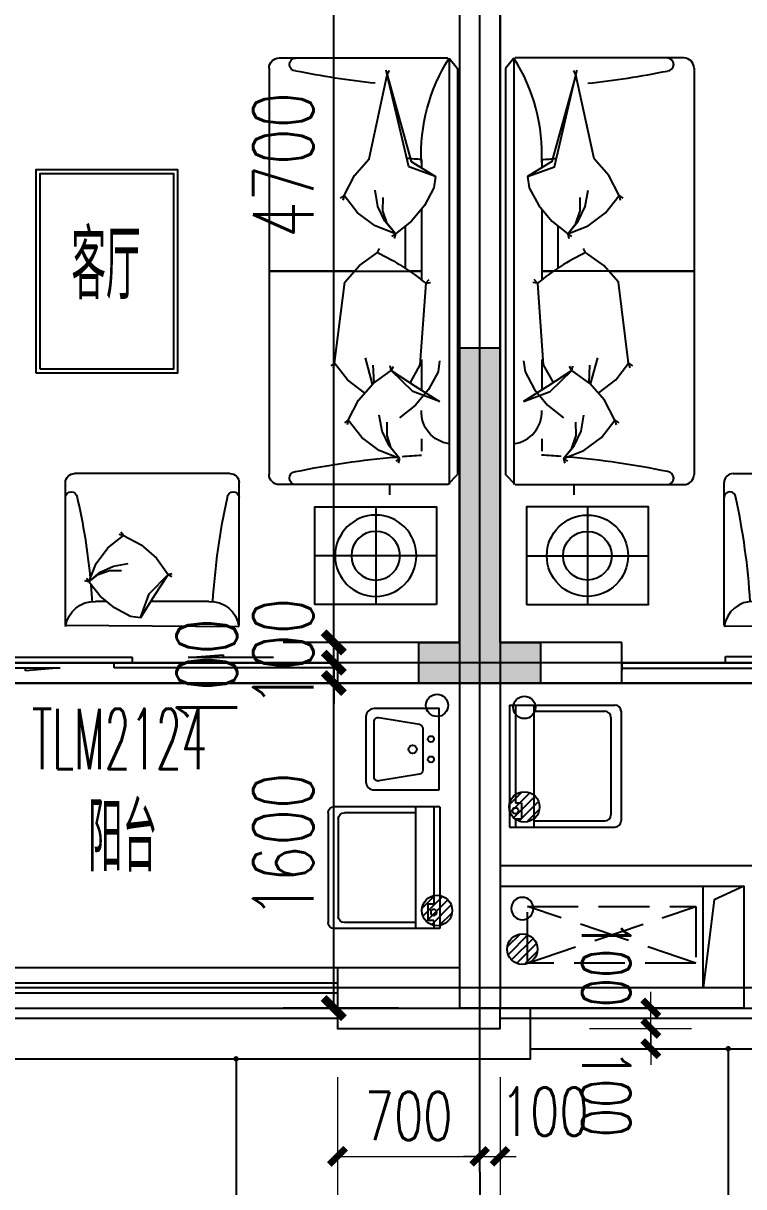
# Model space of a CAD drawing. Extents: x -129588 to 17450, y 1144 to 109436.
# Drawn here: x -5561 to -2014, y 72619 to 78346 of the extents above; entities that cross this region are included whole.
import ezdxf

# ---------------------------------------------------------------- set-up
doc = ezdxf.new("R2010")
doc.units = 0
doc.header["$LTSCALE"] = 1000
doc.header["$MEASUREMENT"] = 0
doc.linetypes.add('DASH', pattern=[0.35, 0.25, -0.1])
for name, color, linetype, plot in [('_S-PS(排水管)', 255, 'Continuous', False), ('A-area(算全面积)', 21, 'Continuous', False), ('A-area(算半面积)', 23, 'Continuous', False), ('A-FUR', 8, 'Continuous', False)]:
    doc.layers.add(name, color=color, linetype=linetype, plot=plot)
for name, color, linetype in [('_S-YS(雨水管)', 3, 'Continuous'), ('_S-空调立管', 7, 'Continuous'), ('A-Lvtry', 5, 'Continuous'), ('A-外装饰线脚', 7, 'Continuous'), ('A-洞口', 105, 'Continuous'), ('A-空调室外机', 5, 'DASH'), ('A-第三道尺寸线', 105, 'Continuous'), ('A-线脚看线', 9, 'Continuous'), ('AE-FLOR', 151, 'Continuous'), ('AXIS', 3, 'Continuous'), ('DIM_LEAD', 3, 'Continuous'), ('DOTE', 16, 'Continuous'), ('NL', 5, 'Continuous'), ('PUB_HATCH', 8, 'Continuous'), ('PUB_TEXT', 7, 'Continuous'), ('WALL', 2, 'Continuous'), ('WINDOW', 4, 'Continuous'), ('WINDOW_TEXT', 7, 'Continuous'), ('剪力墙', 6, 'Continuous'), ('栏杆', 142, 'Continuous')]:
    doc.layers.add(name, color=color, linetype=linetype)
doc.layers.add('A-第四道尺寸线(线脚尺寸)', color=105, linetype='Continuous', lineweight=5)
doc.styles.add('_TCH_DIM_T3', font='SIMPLEX.shx', dxfattribs={"width": 0.705882, "bigfont": 'GBCBIG.shx'})
doc.styles.add('_TCH_WINDOW', font='SIMPLEX.shx', dxfattribs={"width": 0.7, "height": 3.5, "bigfont": 'GBCBIG.shx'})
doc.styles.get("Standard").update_dxf_attribs({"font": 'gbenor.shx', "width": 0.7, "bigfont": 'gbcbig.shx'})
doc.dimstyles.new('_TCH_ARCH&&100', dxfattribs={"dimtxt": 297.5, "dimasz": 100, "dimexe": 250, "dimexo": 300, "dimgap": 100, "dimtad": 1, "dimdec": 0, "dimzin": 0, "dimdsep": 46, "dimtxsty": '_TCH_DIM_T3', "dimblk": 'ARCHTICK', "dimcen": 0.09, "dimclrt": 7, "dimazin": 2, "dimtfac": 1, "dimtdec": 0, "dimtix": 1, "dimtmove": 2, "dimatfit": 3, "dimfxl": 0, "dimtolj": 1, "dimtzin": 0, "dimarcsym": 0})
doc.dimstyles.new('_TCH_ARCH&&80', dxfattribs={"dimtxt": 238, "dimasz": 80, "dimexe": 200, "dimexo": 240, "dimgap": 80, "dimtad": 1, "dimdec": 0, "dimzin": 0, "dimdsep": 46, "dimtxsty": '_TCH_DIM_T3', "dimblk": 'ARCHTICK', "dimcen": 0.09, "dimclrt": 7, "dimazin": 2, "dimtfac": 1, "dimtdec": 0, "dimtix": 1, "dimtmove": 2, "dimatfit": 3, "dimfxl": 0, "dimtolj": 1, "dimtzin": 0, "dimarcsym": 0})

# ---------------------------------------------------------------- blocks, each defined once
blk = doc.blocks.new('zhouxianssceng0329')
at = {"layer": 'DOTE'}
for p, q in [((-3313.7, 132089.9), (-3313.7, 148798.2)), ((5501.3, 134598.2), (-44988.6, 134598.2)), ((5501.3, 132998.2), (-44988.6, 132998.2))]:
    blk.add_line(p, q, dxfattribs=at)
blk = doc.blocks.new('jgjlq030328')
at = {"layer": 'PUB_HATCH'}
blk.add_hatch(color=256, dxfattribs=at).paths.add_polyline_path([(-249935, 8011.9), (-249935, 8211.9), (-249735, 8211.9), (-249735, 9661.9), (-249535, 9661.9), (-249535, 8211.9), (-249335, 8211.9), (-249335, 8011.9)])
at = {"layer": '剪力墙'}
blk.add_lwpolyline([(-249935, 8011.9), (-249935, 8211.9), (-249735, 8211.9), (-249735, 9661.9), (-249535, 9661.9), (-249535, 8211.9), (-249335, 8211.9), (-249335, 8011.9), (-249935, 8011.9), (-249535, 8011.9)], dxfattribs=at)
blk = doc.blocks.new('__附着_A10-SGT-95户型_TEN24QEP_设计区$0$A-Toilet-9')
for p, q in [((-300, 0), (-300, 520)), ((-270, 550), (270, 550)), ((300, 0), (300, 520)), ((-270, 120), (-270, 470)), ((-240, 500), (240, 500)), ((270, 120), (270, 470)), ((-300, 120), (300, 120)), ((180, 60), (260, 60)), ((180, 30), (180, 60)), ((260, 30), (260, 60)), ((-300, 30), (180, 30)), ((-300, 0), (300, 0)), ((260, 30), (300, 30))]:
    blk.add_line(p, q)
blk.add_circle((220, 30), 15)
for centre, start, end in [((-270, 520), 90, 180), ((270, 520), 0, 90), ((-240, 470), 90, 180), ((240, 470), 0, 90)]:
    blk.add_arc(centre, 30, start, end)
blk = doc.blocks.new('__附着_A10-SGT-95户型_TEN24QEP_设计区$0$A-Kitchen-9')
at = {"ltscale": 0.6}
blk.add_line((400, -320), (400, 0), dxfattribs=at)
blk.add_lwpolyline([(400, 0), (0, 0), (0, -320, 0.414214), (40, -360), (360, -360, 0.414214), (400, -320)], format="xyb", dxfattribs=at)
blk.add_lwpolyline([(400, 0), (0, 0), (0, -320, 0.414214), (40, -360), (360, -360, 0.414214), (400, -320)], format="xyb", dxfattribs=at)
blk.add_lwpolyline([(322.8, -96.7), (356.1, -296.7, -0.463455), (336.4, -320), (63.6, -320, -0.463455), (43.9, -296.7), (77.2, -96.7, -0.366629), (96.9, -80), (303.1, -80, -0.366629)], format="xyb", close=True, dxfattribs=at)
blk.add_lwpolyline([(322.8, -96.7), (356.1, -296.7, -0.463455), (336.4, -320), (63.6, -320, -0.463455), (43.9, -296.7), (77.2, -96.7, -0.366629), (96.9, -80), (303.1, -80, -0.366629)], format="xyb", close=True, dxfattribs=at)
for centre, radius in [((150, -40), 15), ((250, -40), 15), ((200, -130), 20)]:
    blk.add_circle(centre, radius, dxfattribs=at)
blk = doc.blocks.new('A$C40FB7DD8')
at = {"layer": 'A-FUR'}
for p, q in [((41.5, 2879.3), (0, 2829.3)), ((41.5, 2879.3), (41.5, 780.5)), ((878.2, 2880.5), (48.2, 2880.5)), ((878.2, 2880.5), (48.2, 2880.5)), ((0, 2829.3), (0, 830.5)), ((928.2, 2830.5), (928.2, 830.5)), ((928.2, 2830.5), (928.2, 830.5)), ((178.2, 2380.5), (178.2, 2340.1)), ((178.2, 2380.5), (178.2, 2340.1)), ((178.2, 2136.3), (178.2, 1788.7)), ((178.2, 2136.3), (178.2, 1788.7)), ((258.2, 2052.9), (258.2, 1846.2)), ((258.2, 2052.9), (258.2, 1846.2)), ((928.2, 1830.5), (178.2, 1830.5)), ((178.2, 1830.5), (234.9, 1830.5)), ((928.2, 1830.5), (178.2, 1830.5)), ((178.2, 1830.5), (234.9, 1830.5)), ((508.2, 1830.5), (928.2, 1830.5)), ((508.2, 1830.5), (928.2, 1830.5)), ((178.2, 1396.7), (178.2, 1246.9)), ((178.2, 1396.7), (178.2, 1246.9)), ((178.2, 1005.8), (178.2, 945.4)), ((178.2, 1005.8), (178.2, 945.4)), ((48.2, 780.5), (0, 830.5)), ((1120.8, 835.2), (1885.8, 835.2)), ((48.2, 780.5), (878.2, 780.5)), ((48.2, 780.5), (878.2, 780.5)), ((1075.8, 88.2), (1075.8, 790.2)), ((1930.8, 88.2), (1930.8, 790.2)), ((403.2, 670.5), (403.2, 190.5)), ((403.2, 670.5), (403.2, 190.5)), ((103.2, 430.5), (703.2, 430.5)), ((1224.3, 205.2), (1511.1, 205.2)), ((1728.1, 205.2), (1782.4, 205.2)), ((1930.8, 88.2), (1076.9, 82.1))]:
    blk.add_line(p, q, dxfattribs=at)
for points in [[(346.7, 2797.9), (335.5, 2818.2)], [(346.7, 2797.9), (335.5, 2818.2)], [(346.7, 2797.9), (351.9, 2820.8)], [(346.7, 2797.9), (351.9, 2820.8)], [(108.7, 2296.4), (240.3, 2344.4), (346.7, 2797.9), (228.5, 2371.8), (108.7, 2296.4)], [(108.7, 2296.4), (240.3, 2344.4), (346.7, 2797.9), (228.5, 2371.8), (108.7, 2296.4)], [(558.7, 2203.4), (508, 2301.4), (436, 2383.9), (346.7, 2797.9)], [(558.7, 2203.4), (508, 2301.4), (436, 2383.9), (346.7, 2797.9)], [(108.7, 2296.4), (116.7, 2242), (163.4, 2154.2), (227.2, 2077.4), (306.1, 2015.1)], [(108.7, 2296.4), (116.7, 2242), (163.4, 2154.2), (227.2, 2077.4), (306.1, 2015.1)], [(306.1, 2015.1), (358.2, 2076.9), (392.2, 2149.6), (406.1, 2229.1)], [(306.1, 2015.1), (358.2, 2076.9), (392.2, 2149.6), (406.1, 2229.1)], [(306.1, 2015.1), (406.1, 2054.1), (492.6, 2118.4), (558.7, 2203.4), (577.5, 2190.4)], [(306.1, 2015.1), (406.1, 2054.1), (492.6, 2118.4), (558.7, 2203.4), (577.5, 2190.4)], [(306.1, 2015.1), (346.8, 2066.1), (367.7, 2128.1), (367.2, 2193.4)], [(306.1, 2015.1), (346.8, 2066.1), (367.7, 2128.1), (367.2, 2193.4)], [(558.7, 2203.4), (564.9, 2180.8)], [(558.7, 2203.4), (564.9, 2180.8)], [(306.1, 2015.1), (312.3, 1992.4)], [(306.1, 2015.1), (324.9, 2002.1)], [(306.1, 2015.1), (312.3, 1992.4)], [(306.1, 2015.1), (324.9, 2002.1)], [(394.2, 1922.8), (383.8, 1943.3)], [(394.2, 1922.8), (383.8, 1943.3)], [(606, 1379.1), (555.5, 1776.4), (483.5, 1858.8), (394.2, 1922.8)], [(606, 1379.1), (555.5, 1776.4), (483.5, 1858.8), (394.2, 1922.8)], [(157, 1771.5), (140.8, 1789.4)], [(157, 1771.5), (140.8, 1789.4)], [(157, 1771.5), (133.8, 1775)], [(157, 1771.5), (133.8, 1775)], [(157, 1771.5), (185.8, 1370.1), (234.4, 1282.6)], [(157, 1771.5), (185.8, 1370.1), (234.4, 1282.6)], [(88.4, 1390.3), (96.4, 1335.9), (143.1, 1248.1), (206.9, 1171.3), (285.8, 1109)], [(88.4, 1390.3), (96.4, 1335.9), (143.1, 1248.1), (206.9, 1171.3), (285.8, 1109)], [(419, 1274.8), (454.1, 1405)], [(419, 1274.8), (454.1, 1405)], [(459.1, 1232.4), (542.6, 1295.7), (606, 1379.1)], [(459.1, 1232.4), (542.6, 1295.7), (606, 1379.1)], [(606, 1379.1), (624.9, 1365.3)], [(606, 1379.1), (612.4, 1355.7)], [(606, 1379.1), (624.9, 1365.3)], [(606, 1379.1), (612.4, 1355.7)], [(88.4, 1190.3), (220, 1238.3), (326.4, 1341.9), (208.2, 1265.8), (88.4, 1190.3)], [(88.4, 1190.3), (220, 1238.3), (326.4, 1341.9), (208.2, 1265.8), (88.4, 1190.3)], [(326.4, 1341.9), (315.2, 1362.1)], [(326.4, 1341.9), (315.2, 1362.1)], [(326.4, 1341.9), (331.6, 1364.7)], [(326.4, 1341.9), (331.6, 1364.7)], [(538.4, 1097.4), (487.7, 1195.4), (415.6, 1277.8), (326.4, 1341.9)], [(538.4, 1097.4), (487.7, 1195.4), (415.6, 1277.8), (326.4, 1341.9)], [(411, 1282.1), (415.4, 1368.5)], [(411, 1282.1), (415.4, 1368.5)], [(285.8, 909), (337.8, 970.9), (371.8, 1043.5), (385.7, 1123)], [(285.8, 909), (337.8, 970.9), (371.8, 1043.5), (385.7, 1123)], [(285.8, 909), (385.8, 948.1), (472.2, 1012.4), (538.4, 1097.4), (557.1, 1084.4)], [(285.8, 909), (385.8, 948.1), (472.2, 1012.4), (538.4, 1097.4), (557.1, 1084.4)], [(538.4, 1097.4), (544.5, 1074.7)], [(538.4, 1097.4), (544.5, 1074.7)], [(285.8, 909), (326.5, 960), (347.4, 1022.1), (346.9, 1087.3)], [(285.8, 909), (326.5, 960), (347.4, 1022.1), (346.9, 1087.3)], [(285.8, 909), (291.9, 886.4)], [(285.8, 909), (304.5, 896)], [(285.8, 909), (291.9, 886.4)], [(285.8, 909), (304.5, 896)], [(335.5, 780.5), (335.5, 730.5)], [(1645.6, 529.3), (1557.4, 483.7), (1483.2, 418.8), (1425.6, 338.5)], [(1815.1, 302), (1780, 391.9), (1722.1, 469.8), (1645.6, 529.3), (1657.4, 546.2)], [(1645.6, 529.3), (1666, 534.9)], [(1815.1, 302), (1759.5, 348.8), (1694.1, 379.4), (1622.5, 391.9)], [(1815.1, 302), (1769.3, 338.6), (1713.4, 357.4), (1654.7, 356.9)], [(1425.6, 338.5), (1405, 343.2)], [(1425.6, 338.5), (1407.4, 328.4)], [(1562, 124.3), (1518.8, 242.7), (1425.6, 338.5), (1494.1, 232.2), (1562, 124.3)], [(1562, 124.3), (1610.9, 131.5), (1689.9, 173.5), (1759.1, 230.9), (1815.1, 302)], [(1815.1, 302), (1826.9, 318.8)], [(1815.1, 302), (1835.5, 307.5)]]:
    blk.add_lwpolyline(points, dxfattribs=at)
for points in [[(2077.4, 1330.5), (1377.4, 1330.5), (1377.4, 2330.5), (2077.4, 2330.5)], [(2057.4, 1350.5), (1397.4, 1350.5), (1397.4, 2310.5), (2057.4, 2310.5)], [(103.2, 190.5), (703.2, 190.5), (703.2, 670.5), (103.2, 670.5)], [(103.2, 190.5), (703.2, 190.5), (703.2, 670.5), (103.2, 670.5)]]:
    blk.add_lwpolyline(points, close=True, dxfattribs=at)
for radius in [200, 200, 120, 120]:
    blk.add_circle((403.2, 430.5), radius, dxfattribs=at)
for centre, radius, start, end in [((-691.2, 2409.1), 870.5, 357.129, 32.6893), ((-691.2, 2409.1), 870.5, 357.129, 32.6893), ((796.2, 2848.5), 32, 272.8767, 87.1233), ((796.2, 2848.5), 32, 272.8767, 87.1233), ((878.2, 2830.5), 50, 0, 90), ((878.2, 2830.5), 50, 0, 90), ((-79.7, 7198.9), 4469.4, 276.2284, 281.3225), ((-79.7, 7198.9), 4469.4, 276.2284, 281.3225), ((17.7, 4838), 2462.8, 273.7377, 275.4374), ((17.7, 4838), 2462.8, 273.7377, 275.4374), ((893.1, 878.9), 1157, 115.5423, 129.5101), ((893.1, 878.9), 1157, 115.5423, 129.5101), ((20.8, 1137.9), 157.6, 277.538, 2.7136), ((20.8, 1137.9), 157.6, 277.538, 2.7136), ((-20, -2497.3), 3428.8, 85.0947, 86.691), ((-20, -2497.3), 3428.8, 85.0947, 86.691), ((-55.1, -3291.8), 4223.3, 78.3483, 85.1217), ((-55.1, -3291.8), 4223.3, 78.3483, 85.1217), ((796.2, 812.4), 32, 272.8767, 87.1233), ((796.2, 812.4), 32, 272.8767, 87.1233), ((878.2, 830.5), 50, 270, 0), ((878.2, 830.5), 50, 270, 0), ((1120.8, 790.2), 45, 90, 180), ((1120.8, 790.2), 45, 90, 180), ((1885.8, 790.2), 45, 0, 90), ((1104.6, 716.4), 28.8, 2.8767, 177.1233), ((1104.6, 716.4), 28.8, 2.8767, 177.1233), ((1902.1, 716.4), 28.8, 2.8767, 177.1233), ((-2199, -8.8), 3410.7, 3.5908, 12.301), ((-2199, -8.8), 3410.7, 3.5908, 12.301), ((4880.8, 26.8), 3085.9, 167.0601, 174.5777), ((4880.8, 26.8), 3085.9, 175.0947, 176.691), ((1217.6, 63.5), 141.9, 87.2864, 172.462), ((1789.1, 63.5), 141.9, 7.538, 92.7136)]:
    blk.add_arc(centre, radius, start, end, dxfattribs=at)
blk = doc.blocks.new('$DorLib2D$00000131')
at = {"color": 0, "linetype": 'Continuous'}
for p, q in [((0.15, 0.125), (0.2319, 0.1973)), ((0.2319, 0.1973), (0.2319, 0.125)), ((-0.5, 0.125), (-0.5, 0)), ((0.0192, 0.125), (-0.5, 0.125)), ((0.0192, 0), (0.0192, 0.125)), ((0.35, 0.125), (0.15, 0.125)), ((-0.5, 0), (0.0192, 0)), ((-0.024, 0), (0.5, 0)), ((-0.024, -0.125), (-0.024, 0)), ((0.5, 0), (0.5, -0.125)), ((-0.35, -0.125), (-0.15, -0.125)), ((-0.2319, -0.1973), (-0.2319, -0.125)), ((-0.15, -0.125), (-0.2319, -0.1973)), ((0.5, -0.125), (-0.024, -0.125))]:
    blk.add_line(p, q, dxfattribs=at)
blk = doc.blocks.new('_ArchTick')
at = {"color": 0, "linetype": 'ByBlock', "const_width": 0.4}
blk.add_lwpolyline([(-0.5, -0.5), (0.5, 0.5)], dxfattribs=at)
blk = doc.blocks.new('*D1054')
at = {"layer": 'A-第三道尺寸线', "color": 0, "lineweight": -2, "transparency": 16777216}
for p, q in [((23331.5, 165434.8), (22763.2, 165434.8)), ((23013.2, 160734.8), (23013.2, 165434.8)), ((23331.5, 160734.8), (22763.2, 160734.8))]:
    blk.add_line(p, q, dxfattribs=at)
at = {"layer": 'Defpoints', "color": 0, "transparency": 16777216}
for p in [(23013.2, 165434.8), (23631.5, 165434.8), (23631.5, 160734.8)]:
    blk.add_point(p, dxfattribs=at)
at = {"layer": 'A-第三道尺寸线', "color": 0, "lineweight": -2, "transparency": 16777216, "xscale": 100, "yscale": 100, "zscale": 100}
for p, rotation in [((23013.2, 165434.8), 90), ((23013.2, 160734.8), 270)]:
    blk.add_blockref('_ArchTick', p, dxfattribs=dict(at, rotation=rotation))
at = {"layer": 'A-第三道尺寸线', "color": 7, "transparency": 16777216, "insert": (22764.5, 163084.8), "char_height": 297.5, "attachment_point": 5, "rotation": 90, "style": '_TCH_DIM_T3'}
blk.add_mtext('\\A1;4700', dxfattribs=at)
blk = doc.blocks.new('*D1055')
at = {"layer": 'A-第三道尺寸线', "color": 0, "lineweight": -2, "transparency": 16777216}
for p, q in [((23013.2, 160734.8), (23013.2, 160834.8)), ((23331.5, 160734.8), (22763.2, 160734.8)), ((23013.2, 160634.8), (23013.2, 160734.8)), ((23331.5, 160634.8), (22763.2, 160634.8)), ((23013.2, 160634.8), (23013.2, 160534.8))]:
    blk.add_line(p, q, dxfattribs=at)
at = {"layer": 'Defpoints', "color": 0, "transparency": 16777216}
for p in [(23013.2, 160734.8), (23631.5, 160734.8), (23631.5, 160634.8)]:
    blk.add_point(p, dxfattribs=at)
at = {"layer": 'A-第三道尺寸线', "color": 0, "lineweight": -2, "transparency": 16777216, "xscale": 100, "yscale": 100, "zscale": 100}
for p, rotation in [((23013.2, 160734.8), 270), ((23013.2, 160634.8), 90)]:
    blk.add_blockref('_ArchTick', p, dxfattribs=dict(at, rotation=rotation))
at = {"layer": 'A-第三道尺寸线', "color": 7, "transparency": 16777216, "insert": (22764.5, 160684.8), "char_height": 297.5, "attachment_point": 5, "rotation": 90, "style": '_TCH_DIM_T3'}
blk.add_mtext('\\A1;100', dxfattribs=at)
blk = doc.blocks.new('*D1056')
at = {"layer": 'A-第三道尺寸线', "color": 0, "lineweight": -2, "transparency": 16777216}
for p, q in [((23013.2, 160634.8), (23013.2, 160734.8)), ((23331.5, 160634.8), (22763.2, 160634.8)), ((23013.2, 160534.8), (23013.2, 160634.8)), ((23331.5, 160534.8), (22763.2, 160534.8)), ((23013.2, 160534.8), (23013.2, 160434.8))]:
    blk.add_line(p, q, dxfattribs=at)
at = {"layer": 'Defpoints', "color": 0, "transparency": 16777216}
for p in [(23013.2, 160634.8), (23631.5, 160634.8), (23631.5, 160534.8)]:
    blk.add_point(p, dxfattribs=at)
at = {"layer": 'A-第三道尺寸线', "color": 0, "lineweight": -2, "transparency": 16777216, "xscale": 100, "yscale": 100, "zscale": 100}
for p, rotation in [((23013.2, 160634.8), 270), ((23013.2, 160534.8), 90)]:
    blk.add_blockref('_ArchTick', p, dxfattribs=dict(at, rotation=rotation))
at = {"layer": 'A-第三道尺寸线', "color": 7, "transparency": 16777216, "insert": (22388.2, 160584.8), "char_height": 297.5, "attachment_point": 5, "rotation": 90, "style": '_TCH_DIM_T3'}
blk.add_mtext('\\A1;100', dxfattribs=at)
blk = doc.blocks.new('*D1057')
at = {"layer": 'A-第三道尺寸线', "color": 0, "lineweight": -2, "transparency": 16777216}
for p, q in [((23331.5, 160534.8), (22763.2, 160534.8)), ((23013.2, 158934.8), (23013.2, 160534.8)), ((23331.5, 158934.8), (22763.2, 158934.8))]:
    blk.add_line(p, q, dxfattribs=at)
at = {"layer": 'Defpoints', "color": 0, "transparency": 16777216}
for p in [(23013.2, 160534.8), (23631.5, 160534.8), (23631.5, 158934.8)]:
    blk.add_point(p, dxfattribs=at)
at = {"layer": 'A-第三道尺寸线', "color": 0, "lineweight": -2, "transparency": 16777216, "xscale": 100, "yscale": 100, "zscale": 100}
for p, rotation in [((23013.2, 160534.8), 90), ((23013.2, 158934.8), 270)]:
    blk.add_blockref('_ArchTick', p, dxfattribs=dict(at, rotation=rotation))
at = {"layer": 'A-第三道尺寸线', "color": 7, "transparency": 16777216, "insert": (22764.5, 159734.8), "char_height": 297.5, "attachment_point": 5, "rotation": 90, "style": '_TCH_DIM_T3'}
blk.add_mtext('\\A1;1600', dxfattribs=at)
blk = doc.blocks.new('ktswaj')
at = {"linetype": 'DASH'}
blk.add_lwpolyline([(15990.1, 179082.6), (15990.1, 178253.3), (16268.4, 178253.3), (16268.4, 179082.6)], close=True, dxfattribs=at)
for points in [[(15990.1, 179082.6), (16268.4, 178253.3)], [(15990.1, 178253.3), (16268.4, 179082.6)]]:
    blk.add_lwpolyline(points, dxfattribs=at)
blk = doc.blocks.new('$DorLib2D$00000138')
at = {"color": 0, "linetype": 'Continuous'}
for p, q in [((-0.2875, 0), (-0.2875, 0.1538)), ((-0.2875, 0.1538), (0, 0.1538)), ((0, 0.1538), (0, 0)), ((0.2875, 0.1538), (0, 0.1538)), ((0.2875, 0), (0.2875, 0.1538)), ((-0.5, -0.1399), (-0.5, 0)), ((-0.5, 0), (-0.2188, 0)), ((0, 0), (-0.2875, 0)), ((-0.2188, 0), (-0.2188, -0.1399)), ((0, 0), (0.2875, 0)), ((0.2188, 0), (0.2188, -0.1399)), ((0.5, 0), (0.2188, 0)), ((0.5, 0), (0.5, -0.1946)), ((0.5, -0.1399), (0.5, 0)), ((-0.2188, -0.1399), (-0.5, -0.1399)), ((0.2188, -0.1399), (0.5, -0.1399)), ((-0.1857, -0.186), (-0.037, -0.186)), ((-0.037, -0.186), (-0.1019, -0.2583)), ((-0.1019, -0.2583), (-0.1019, -0.186)), ((0.1857, -0.186), (0.037, -0.186)), ((0.037, -0.186), (0.1019, -0.2583)), ((0.1019, -0.2583), (0.1019, -0.186))]:
    blk.add_line(p, q, dxfattribs=at)
blk = doc.blocks.new('a5huxing0323')
at = {"layer": 'WALL'}
for p, q in [((87362, 168134.8), (87362, 160634.8)), ((87562, 160734.8), (87562, 168134.8)), ((88162, 160734.8), (87562, 160734.8)), ((88162, 160534.8), (88162, 160734.8)), ((87362, 160634.8), (87362, 158934.8)), ((87562, 160534.8), (88162, 160534.8)), ((87562, 160534.8), (87562, 158934.8)), ((87562, 158934.8), (87362, 158934.8))]:
    blk.add_line(p, q, dxfattribs=at)
at = {"layer": 'WINDOW'}
blk.add_line((90562, 160534.8), (88162, 160534.8), dxfattribs=at)
at = {"layer": '栏杆'}
for points in [[(87562, 159534.8), (88762, 159534.8), (88762, 158934.8), (88862, 158934.8), (88862, 159634.8), (87562, 159634.8)], [(88762, 159034.8), (87562, 159034.8)], [(88762, 158934.8), (87562, 158934.8)]]:
    blk.add_lwpolyline(points, dxfattribs=at)
blk.add_blockref('A$C40FB7DD8', (87589.2, 160731))
at = {"layer": 'A-Lvtry', "extrusion": (0, 0, -1), "xscale": -1, "zscale": -1, "rotation": 90}
blk.add_blockref('__附着_A10-SGT-95户型_TEN24QEP_设计区$0$A-Toilet-9', (-87608, 160125.8), dxfattribs=at)
at = {"layer": 'A-空调室外机', "extrusion": (0, 0, -1), "zscale": -1, "rotation": 90}
blk.add_blockref('ktswaj', (90555.9, 143166.4), dxfattribs=at)
at = {"layer": 'WINDOW'}
ref = blk.add_blockref('$DorLib2D$00000138', (89362, 160634.8), dxfattribs=dict(at, xscale=2400, yscale=-200, zscale=2400, rotation=180))
ref.add_attrib('A', 'TLM2424', (88893, 160111), dxfattribs={"layer": 'WINDOW_TEXT', "height": 297.5, "style": '_TCH_WINDOW', "width": 0.494118})
blk = doc.blocks.new('ssxianjiao0329')
at = {"layer": 'A-外装饰线脚'}
blk.add_lwpolyline([(-4013.7, 132898.2), (-4013.7, 132798.2), (-3213.7, 132798.2), (-3213.7, 132898.2)], dxfattribs=at)
at = {"layer": 'A-线脚看线'}
for points in [[(-6013.7, 132848.2), (-4013.7, 132848.2)], [(-3213.7, 132848.2), (186.3, 132848.2)]]:
    blk.add_lwpolyline(points, dxfattribs=at)
blk = doc.blocks.new('600200')
at = {"layer": 'A-洞口'}
blk.add_lwpolyline([(-2177.9, 134493.3), (-1977.9, 134493.3), (-1977.9, 133993.3), (-2177.9, 133993.3)], close=True, dxfattribs=at)
blk.add_lwpolyline([(-1977.9, 134493.3), (-2123.4, 134426.8), (-2177.9, 133993.3)], dxfattribs=at)
blk = doc.blocks.new('huxingdongkoupiaochuangyangtai')
blk.add_blockref('600200', (-35.8, 2095))
blk = doc.blocks.new('*D1512')
at = {"layer": 'A-第四道尺寸线(线脚尺寸)', "color": 0, "lineweight": -2, "transparency": 16777216}
for p, q in [((-4013.7, 73158.2), (-4013.7, 72568.3)), ((-3313.7, 73158.2), (-3313.7, 72568.3)), ((-4013.7, 72768.3), (-3313.7, 72768.3))]:
    blk.add_line(p, q, dxfattribs=at)
at = {"layer": 'Defpoints', "color": 0, "transparency": 16777216}
for p in [(-4013.7, 73398.2), (-3313.7, 73398.2), (-3313.7, 72768.3)]:
    blk.add_point(p, dxfattribs=at)
at = {"layer": 'A-第四道尺寸线(线脚尺寸)', "color": 0, "lineweight": -2, "transparency": 16777216, "xscale": 80, "yscale": 80, "zscale": 80, "rotation": 180}
blk.add_blockref('_ArchTick', (-4013.7, 72768.3), dxfattribs=at)
at = {"layer": 'A-第四道尺寸线(线脚尺寸)', "color": 0, "lineweight": -2, "transparency": 16777216, "xscale": 80, "yscale": 80, "zscale": 80}
blk.add_blockref('_ArchTick', (-3313.7, 72768.3), dxfattribs=at)
at = {"layer": 'A-第四道尺寸线(线脚尺寸)', "color": 7, "transparency": 16777216, "insert": (-3663.7, 72967.3), "char_height": 238, "attachment_point": 5, "style": '_TCH_DIM_T3'}
blk.add_mtext('\\A1;700', dxfattribs=at)
blk = doc.blocks.new('*D1513')
at = {"layer": 'A-第四道尺寸线(线脚尺寸)', "color": 0, "lineweight": -2, "transparency": 16777216}
for p, q in [((-3313.7, 73158.2), (-3313.7, 72568.3)), ((-3213.7, 73158.2), (-3213.7, 72568.3)), ((-3313.7, 72768.3), (-3393.7, 72768.3)), ((-3313.7, 72768.3), (-3213.7, 72768.3)), ((-3213.7, 72768.3), (-3133.7, 72768.3))]:
    blk.add_line(p, q, dxfattribs=at)
at = {"layer": 'Defpoints', "color": 0, "transparency": 16777216}
for p in [(-3313.7, 73398.2), (-3213.7, 73398.2), (-3213.7, 72768.3)]:
    blk.add_point(p, dxfattribs=at)
at = {"layer": 'A-第四道尺寸线(线脚尺寸)', "color": 0, "lineweight": -2, "transparency": 16777216, "xscale": 80, "yscale": 80, "zscale": 80}
blk.add_blockref('_ArchTick', (-3313.7, 72768.3), dxfattribs=at)
at = {"layer": 'A-第四道尺寸线(线脚尺寸)', "color": 0, "lineweight": -2, "transparency": 16777216, "xscale": 80, "yscale": 80, "zscale": 80, "rotation": 180}
blk.add_blockref('_ArchTick', (-3213.7, 72768.3), dxfattribs=at)
at = {"layer": 'A-第四道尺寸线(线脚尺寸)', "color": 7, "transparency": 16777216, "insert": (-2993.7, 72988.3), "char_height": 238, "attachment_point": 5, "style": '_TCH_DIM_T3'}
blk.add_mtext('\\A1;100', dxfattribs=at)
blk = doc.blocks.new('*D1545')
at = {"layer": 'A-第四道尺寸线(线脚尺寸)', "color": 0, "lineweight": -2, "transparency": 16777216}
for p, q in [((-2471, 73498.3), (-2471, 73578.3)), ((-2772.8, 73498.2), (-2271, 73498.3)), ((-2471, 73398.2), (-2471, 73498.3)), ((-2772.8, 73398.2), (-2271, 73398.3)), ((-2471, 73398.2), (-2471, 73318.2))]:
    blk.add_line(p, q, dxfattribs=at)
at = {"layer": 'Defpoints', "color": 0, "transparency": 16777216}
for p in [(-3012.8, 73498.2), (-2471, 73498.3), (-3012.8, 73398.2)]:
    blk.add_point(p, dxfattribs=at)
at = {"layer": 'A-第四道尺寸线(线脚尺寸)', "color": 0, "lineweight": -2, "transparency": 16777216, "xscale": 80, "yscale": 80, "zscale": 80}
for p, rotation in [((-2471, 73498.3), 270.0027592368899), ((-2471, 73398.2), 90.0027592368899)]:
    blk.add_blockref('_ArchTick', p, dxfattribs=dict(at, rotation=rotation))
at = {"layer": 'A-第四道尺寸线(线脚尺寸)', "color": 7, "transparency": 16777216, "insert": (-2691, 73718.2), "char_height": 238, "attachment_point": 5, "rotation": 270.0028, "style": '_TCH_DIM_T3'}
blk.add_mtext('\\A1;100', dxfattribs=at)
blk = doc.blocks.new('*D1546')
at = {"layer": 'A-第四道尺寸线(线脚尺寸)', "color": 0, "lineweight": -2, "transparency": 16777216}
for p, q in [((-2471, 73398.2), (-2471, 73478.2)), ((-2772.8, 73398.2), (-2271, 73398.3)), ((-2471, 73298.3), (-2471, 73398.2)), ((-2772.8, 73298.2), (-2271, 73298.3)), ((-2471, 73298.3), (-2471, 73218.3))]:
    blk.add_line(p, q, dxfattribs=at)
at = {"layer": 'Defpoints', "color": 0, "transparency": 16777216}
for p in [(-3012.8, 73398.2), (-2471, 73398.2), (-3012.8, 73298.2)]:
    blk.add_point(p, dxfattribs=at)
at = {"layer": 'A-第四道尺寸线(线脚尺寸)', "color": 0, "lineweight": -2, "transparency": 16777216, "xscale": 80, "yscale": 80, "zscale": 80}
for p, rotation in [((-2471, 73398.2), 270.0027592368899), ((-2471, 73298.3), 90.0027592368899)]:
    blk.add_blockref('_ArchTick', p, dxfattribs=dict(at, rotation=rotation))
at = {"layer": 'A-第四道尺寸线(线脚尺寸)', "color": 7, "transparency": 16777216, "insert": (-2690.9, 73078.2), "char_height": 238, "attachment_point": 5, "rotation": 270.0028, "style": '_TCH_DIM_T3'}
blk.add_mtext('\\A1;100', dxfattribs=at)
blk = doc.blocks.new('_LV13')
at = {"color": 0}
for p, q in [((-0.071, 0.495), (-0.495, 0.071)), ((0.183, 0.465), (-0.465, -0.183)), ((0.354, 0.354), (-0.354, -0.354)), ((0.465, 0.183), (-0.183, -0.465)), ((0.495, -0.071), (0.071, -0.495))]:
    blk.add_line(p, q, dxfattribs=at)
blk.add_circle((0, 0), 0.5)
blk = doc.blocks.new('e40505')
at = {"layer": '_S-PS(排水管)'}
blk.add_lwpolyline([(-186698.5, 94074.5, -1), (-186808.5, 94074.5, -1)], format="xyb", close=True, dxfattribs=at)
at = {"layer": '_S-YS(雨水管)'}
blk.add_lwpolyline([(-190088.5, 94084.5, 1), (-190198.5, 94084.5, 1)], format="xyb", close=True, dxfattribs=at)
at = {"layer": '_S-空调立管'}
blk.add_lwpolyline([(-190088.5, 93884.5, 1), (-190198.5, 93884.5, 1)], format="xyb", close=True, dxfattribs=at)
at = {"layer": 'NL', "ltscale": 0.5, "extrusion": (0, 0, -1), "xscale": -150, "yscale": 150, "zscale": -150}
for p in [(190343.5, 93884.5), (186753.5, 93064.5)]:
    blk.add_blockref('_LV13', p, dxfattribs=at)
blk = doc.blocks.new('jfdsajkjke50505')
at = {"layer": '_S-PS(排水管)'}
blk.add_lwpolyline([(-96826.1, 45509.8, -1), (-96936.1, 45509.8, -1)], format="xyb", close=True, dxfattribs=at)
at = {"layer": '_S-空调立管'}
blk.add_lwpolyline([(-96836.1, 44519.8, 1), (-96946.1, 44519.8, 1)], format="xyb", close=True, dxfattribs=at)
at = {"layer": 'NL', "ltscale": 0.5, "extrusion": (0, 0, -1), "xscale": -150, "yscale": 150, "zscale": -150}
for p in [(96881.1, 45019.8), (96891.1, 44319.8)]:
    blk.add_blockref('_LV13', p, dxfattribs=at)
blk = doc.blocks.new('e405055')
at = {"layer": '_S-PS(排水管)'}
blk.add_lwpolyline([(-104811, 67196, -1), (-104921, 67196, -1)], format="xyb", close=True, dxfattribs=at)
at = {"layer": 'NL', "ltscale": 0.5, "extrusion": (0, 0, -1), "xscale": -150, "yscale": 150, "zscale": -150}
blk.add_blockref('_LV13', (104866, 66186), dxfattribs=at)
blk = doc.blocks.new('*D907')
at = {"layer": 'AXIS', "color": 0, "lineweight": -2, "transparency": 16777216}
for p, q in [((-6713.7, 72389.9), (-6713.7, 69939.9)), ((-3313.7, 72389.9), (-3313.7, 69939.9)), ((-6713.7, 70189.9), (-3313.7, 70189.9))]:
    blk.add_line(p, q, dxfattribs=at)
at = {"layer": 'Defpoints', "color": 0, "transparency": 16777216}
for p in [(-6713.7, 72689.9), (-3313.7, 72689.9), (-3313.7, 70189.9)]:
    blk.add_point(p, dxfattribs=at)
at = {"layer": 'AXIS', "color": 0, "lineweight": -2, "transparency": 16777216, "xscale": 100, "yscale": 100, "zscale": 100, "rotation": 180}
blk.add_blockref('_ArchTick', (-6713.7, 70189.9), dxfattribs=at)
at = {"layer": 'AXIS', "color": 0, "lineweight": -2, "transparency": 16777216, "xscale": 100, "yscale": 100, "zscale": 100}
blk.add_blockref('_ArchTick', (-3313.7, 70189.9), dxfattribs=at)
at = {"layer": 'AXIS', "color": 7, "transparency": 16777216, "insert": (-5013.7, 70438.6), "char_height": 297.5, "attachment_point": 5, "style": '_TCH_DIM_T3'}
blk.add_mtext('\\A1;3400', dxfattribs=at)
blk = doc.blocks.new('*D908')
at = {"layer": 'AXIS', "color": 0, "lineweight": -2, "transparency": 16777216}
for p, q in [((-3313.7, 72389.9), (-3313.7, 69939.9)), ((-313.7, 72389.9), (-313.7, 69939.9)), ((-3313.7, 70189.9), (-313.7, 70189.9))]:
    blk.add_line(p, q, dxfattribs=at)
at = {"layer": 'Defpoints', "color": 0, "transparency": 16777216}
for p in [(-3313.7, 72689.9), (-313.7, 72689.9), (-313.7, 70189.9)]:
    blk.add_point(p, dxfattribs=at)
at = {"layer": 'AXIS', "color": 0, "lineweight": -2, "transparency": 16777216, "xscale": 100, "yscale": 100, "zscale": 100, "rotation": 180}
blk.add_blockref('_ArchTick', (-3313.7, 70189.9), dxfattribs=at)
at = {"layer": 'AXIS', "color": 0, "lineweight": -2, "transparency": 16777216, "xscale": 100, "yscale": 100, "zscale": 100}
blk.add_blockref('_ArchTick', (-313.7, 70189.9), dxfattribs=at)
at = {"layer": 'AXIS', "color": 7, "transparency": 16777216, "insert": (-1813.7, 70438.6), "char_height": 297.5, "attachment_point": 5, "style": '_TCH_DIM_T3'}
blk.add_mtext('\\A1;3000', dxfattribs=at)
blk = doc.blocks.new('A4huhuxing')
at = {"layer": 'AE-FLOR'}
for points in [[(21031.5, 159134.8), (23031.5, 159134.8)], [(21031.5, 158934.8), (23031.5, 158934.8)]]:
    blk.add_lwpolyline(points, dxfattribs=at)
at = {"layer": 'WALL'}
for p, q in [((23631.5, 165434.8), (23631.5, 160734.8)), ((23831.5, 165434.8), (23831.5, 160634.8)), ((23631.5, 160734.8), (23031.5, 160734.8)), ((23031.5, 160734.8), (23031.5, 160534.8)), ((23831.5, 160634.8), (23831.5, 158934.8)), ((23031.5, 160534.8), (23631.5, 160534.8)), ((23631.5, 160534.8), (23631.5, 159134.8)), ((23031.5, 159134.8), (23631.5, 159134.8)), ((23031.5, 159134.8), (23031.5, 158934.8)), ((23031.5, 158934.8), (23831.5, 158934.8))]:
    blk.add_line(p, q, dxfattribs=at)
at = {"layer": 'WINDOW'}
blk.add_line((20931.5, 160534.8), (23031.5, 160534.8), dxfattribs=at)
at = {"layer": '栏杆'}
for points in [[(21031.5, 159059.8), (23031.5, 159059.8)], [(21031.5, 159009.8), (23031.5, 159009.8)]]:
    blk.add_lwpolyline(points, dxfattribs=at)
at = {"xscale": -1}
blk.add_blockref('A$C40FB7DD8', (23622.8, 160731), dxfattribs=at)
at = {"layer": 'A-Lvtry', "rotation": 270}
blk.add_blockref('__附着_A10-SGT-95户型_TEN24QEP_设计区$0$A-Kitchen-9', (23531.4, 160408.7), dxfattribs=at)
at = {"layer": 'A-Lvtry', "extrusion": (0, 0, -1), "zscale": -1, "rotation": 270}
blk.add_blockref('__附着_A10-SGT-95户型_TEN24QEP_设计区$0$A-Toilet-9', (-23535.5, 159625.8), dxfattribs=at)
at = {"layer": 'WINDOW'}
ref = blk.add_blockref('$DorLib2D$00000131', (21981.5, 160634.8), dxfattribs=dict(at, xscale=2100, yscale=200, zscale=2100))
ref.add_attrib('A', 'TLM2124', (21526.5, 160111), dxfattribs={"layer": 'WINDOW_TEXT', "height": 297.5, "style": '_TCH_WINDOW', "width": 0.494118})
at = {"layer": 'PUB_TEXT', "width": 0.7}
for s, p in [('客厅', (21721.2, 162423.7)), ('阳台', (21803.6, 159606.4))]:
    blk.add_text(s, height=337.59, dxfattribs=at).set_placement(p)
at = {"layer": 'A-第三道尺寸线'}
for p1, p2, picture, middle in [((23631.5, 160734.8), (23631.5, 165434.8), '*D1054', (22764.5, 163084.8)), ((23631.5, 160634.8), (23631.5, 160734.8), '*D1055', (22764.5, 160684.8)), ((23631.5, 158934.8), (23631.5, 160534.8), '*D1057', (22764.5, 159734.8))]:
    dim = blk.add_aligned_dim(p1=p1, p2=p2, distance=618.3, dimstyle='_TCH_ARCH&&100', dxfattribs=at)
    dim.commit()
    dim.dimension.update_dxf_attribs({"geometry": picture, "text_midpoint": middle})
dim = blk.add_linear_dim(base=(23013.2, 160634.8), p1=(23631.5, 160534.8), p2=(23631.5, 160634.8), angle=90, dimstyle='_TCH_ARCH&&100', dxfattribs=at)
dim.commit()
dim.dimension.update_dxf_attribs({"geometry": '*D1056', "text_midpoint": (22388.2, 160584.8), "dimtype": 161})
blk = doc.blocks.new('34cengxianjiao0427')
at = {"layer": 'A-第四道尺寸线(线脚尺寸)'}
for base, p1, p2, angle, picture, middle in [((-2471, 73498.3), (-3012.8, 73398.2), (-3012.8, 73498.2), 90.0028, '*D1545', (-2691, 73718.2)), ((-2471, 73398.2), (-3012.8, 73298.2), (-3012.8, 73398.2), 90.0028, '*D1546', (-2690.9, 73078.2)), ((-3213.7, 72768.3), (-3313.7, 73398.2), (-3213.7, 73398.2), 0, '*D1513', (-2993.7, 72988.3))]:
    dim = blk.add_linear_dim(base=base, p1=p1, p2=p2, angle=angle, dimstyle='_TCH_ARCH&&80', dxfattribs=at)
    dim.commit()
    dim.dimension.update_dxf_attribs({"geometry": picture, "text_midpoint": middle, "dimtype": 161})
dim = blk.add_aligned_dim(p1=(-4013.7, 73398.2), p2=(-3313.7, 73398.2), distance=-630, dimstyle='_TCH_ARCH&&80', dxfattribs=at)
dim.commit()
dim.dimension.update_dxf_attribs({"geometry": '*D1512', "text_midpoint": (-3663.7, 72967.3)})

msp = doc.modelspace()

# ---------------------------------------------------------------- linework, layer by layer
at = {"layer": 'AXIS'}
msp.add_line((-3313.7, 72689.9), (-3313.7, 68689.9), dxfattribs=at)
at = {"layer": 'DIM_LEAD'}
msp.add_line((-4513.3, 73248.2), (-4513.3, 72126.9), dxfattribs=at)
at = {"layer": 'DIM_LEAD', "const_width": 13.3}
msp.add_lwpolyline([(-4513.3, 73254.9, 1), (-4513.3, 73241.6, 1)], format="xyb", close=True, dxfattribs=at)

# ---------------------------------------------------------------- block references
msp.add_blockref('zhouxianssceng0329', (0, -59400))
at = {"layer": '剪力墙'}
msp.add_blockref('jgjlq030328', (246321.3, 67086.3), dxfattribs=at)

# ---------------------------------------------------------------- dimensions: what is measured, and where the dimension line sits
at = {"layer": 'AXIS'}
for p1, p2, picture, middle in [((-6713.7, 72689.9), (-3313.7, 72689.9), '*D907', (-5013.7, 70438.6)), ((-3313.7, 72689.9), (-313.7, 72689.9), '*D908', (-1813.7, 70438.6))]:
    dim = msp.add_aligned_dim(p1=p1, p2=p2, distance=-2500, dimstyle='_TCH_ARCH&&100', dxfattribs=at)
    dim.commit()
    dim.dimension.update_dxf_attribs({"geometry": picture, "text_midpoint": middle})

# ---------------------------------------------------------------- next in the draw order: block references
msp.add_blockref('A4huhuxing', (-27045.2, -85436.6))

# ---------------------------------------------------------------- next in the draw order: block references
msp.add_blockref('a5huxing0323', (-90775.7, -85436.6))

# ---------------------------------------------------------------- next in the draw order: linework, layer by layer
msp.add_lwpolyline([(-3063.7, 73298.2), (1086.3, 73298.2), (1086.3, 73398.2), (4086.3, 73398.2), (4086.3, 73998.2), (4786.3, 73998.2), (4786.3, 80698.2), (4086.3, 80698.2), (4086.3, 83998.2), (-113.7, 83998.2), (-113.7, 84698.2), (2786.3, 84698.2), (2786.3, 88198.2), (2386.3, 88198.2), (2386.3, 94598.2), (1686.3, 94598.2), (1686.3, 95498.2), (-8613.7, 95498.2), (-8613.7, 92698.2), (-20213.7, 92698.2), (-20213.7, 89498.2)])
at = {"layer": 'A-area(算全面积)'}
msp.add_lwpolyline([(-20213.7, 75098.2), (-13613.7, 75098.2), (-10013.7, 75098.2), (-9713.7, 75098.2), (-6813.7, 75098.2), (-3413.7, 75098.2), (-3213.7, 75098.2), (-1913.7, 75098.2), (-404, 75098.2)], dxfattribs=at)
at = {"layer": 'A-area(算半面积)'}
msp.add_lwpolyline([(-6813.7, 73498.2), (186.3, 73498.2), (186.3, 75098.2), (-6813.7, 75098.2)], close=True, dxfattribs=at)
at = {"layer": 'A-外装饰线脚'}
msp.add_lwpolyline([(-13763.7, 74398.2), (-13763.7, 73248.2), (-3063.7, 73248.2), (-3063.7, 73498.2)], dxfattribs=at)
at = {"layer": 'DIM_LEAD'}
msp.add_line((-2090.2, 73298.2), (-2090.2, 72558.7), dxfattribs=at)
at = {"layer": 'DIM_LEAD', "const_width": 13.3}
msp.add_lwpolyline([(-2090.2, 73304.9, 1), (-2090.2, 73291.6, 1)], format="xyb", close=True, dxfattribs=at)

# ---------------------------------------------------------------- next in the draw order: block references
for name, p in [('ssxianjiao0329', (0, -59400)), ('huxingdongkoupiaochuangyangtai', (0, -62490.1))]:
    msp.add_blockref(name, p)
at = {"layer": 'A-area(算半面积)'}
for name, p in [('jfdsajkjke50505', (93787.4, 29468.4)), ('e405055', (101342.3, 7792.2, 0)), ('e40505', (183229.8, -19086.3, 0))]:
    msp.add_blockref(name, p, dxfattribs=at)
at = {"layer": 'A-第四道尺寸线(线脚尺寸)'}
msp.add_blockref('34cengxianjiao0427', (0, 0), dxfattribs=at)

doc.saveas('drawing.dxf')
